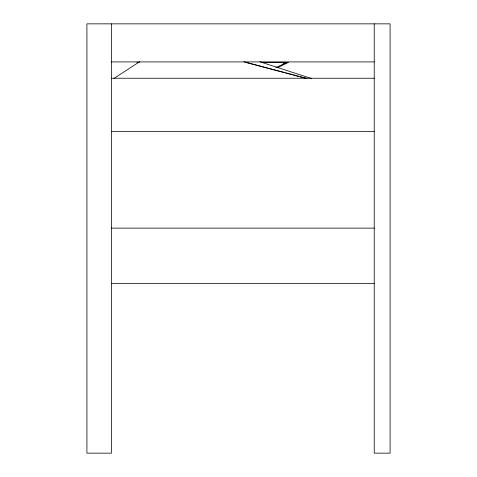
<?xml version="1.0" encoding="UTF-8"?>
<svg xmlns="http://www.w3.org/2000/svg" width="477" height="477" viewBox="0 0 477 477"><rect width="100%" height="100%" fill="white"/><g stroke="black" fill="none" stroke-linecap="round" stroke-linejoin="round"><path stroke-width="0.72" d="M114.069 78.377L139.618 61.712M277.37 67.812L288.478 62.338L282.962 64.049M275.825 67.567L287.279 62.338L261.563 62.338M283.857 63.513L287.279 62.338M111.451 61.915L374.23 61.915M136.893 62.338L139.105 62.338M111.451 78.234L374.23 78.234M111.451 131.437L374.23 131.437M111.451 228.119L374.23 228.119M111.451 283.374L374.23 283.374M243.842 61.76L306.991 78.383M245.387 62.29L284.262 72.671M285.699 73.053L291.459 74.591M292.896 74.978L298.656 76.517M300.099 76.898L302.257 77.477M303.694 77.858L305.858 78.437M259.858 61.754L311.386 78.484M374.23 23.85L374.23 453.15L390.085 453.15L390.085 23.85L86.915 23.85L86.915 453.15L111.451 453.15L111.451 23.85"/></g></svg>
